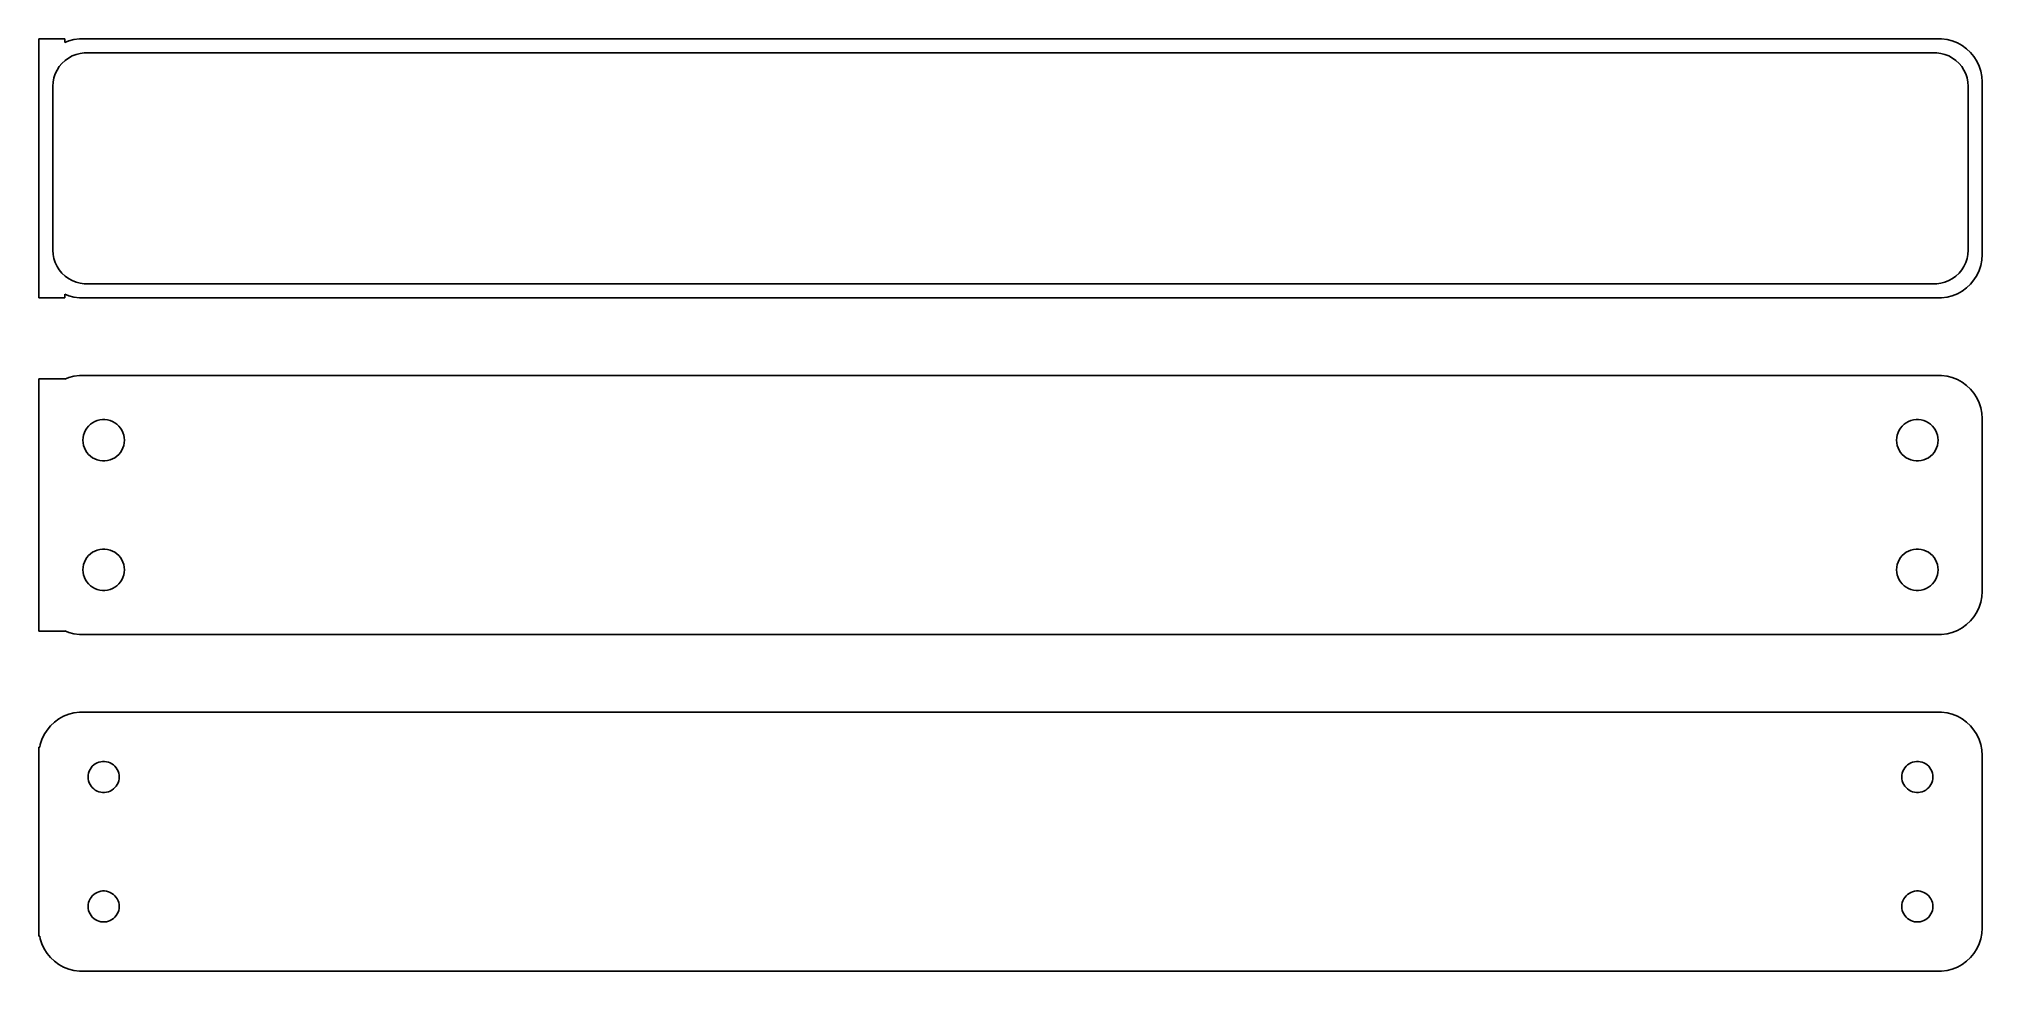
# Model space of a CAD drawing. Header units: metres. Extents: x -112 to 112, y 63 to 171.
import ezdxf

# ---------------------------------------------------------------- set-up
doc = ezdxf.new("R2010")
doc.units = ezdxf.units.M

msp = doc.modelspace()

# ---------------------------------------------------------------- linework, layer by layer
for p, q in [((-109.5, 170.99), (-112.5, 170.99)), ((-112.5, 170.99), (-112.5, 141.01)), ((-109.5, 170.575), (-109.5, 170.99)), ((-109.045, 170.755), (-109.5, 170.575)), ((-109.469, 168.484), (-109.075, 168.77)), ((-109.075, 168.77), (-108.649, 169.004)), ((-108.437, 170.911), (-109.045, 170.755)), ((-108.649, 169.004), (-108.197, 169.183)), ((-107.814, 170.99), (-108.437, 170.911)), ((-108.197, 169.183), (-107.726, 169.304)), ((107.814, 170.99), (-107.814, 170.99)), ((-107.726, 169.304), (-107.243, 169.365)), ((-107.243, 169.365), (107.243, 169.365)), ((107.243, 169.365), (107.726, 169.304)), ((107.726, 169.304), (108.197, 169.183)), ((108.437, 170.911), (107.814, 170.99)), ((108.197, 169.183), (108.649, 169.004)), ((109.045, 170.755), (108.437, 170.911)), ((108.649, 169.004), (109.075, 168.77)), ((109.629, 170.524), (109.045, 170.755)), ((109.075, 168.77), (109.469, 168.484)), ((110.179, 170.222), (109.629, 170.524)), ((110.687, 169.853), (110.179, 170.222)), ((111.145, 169.423), (110.687, 169.853)), ((111.545, 168.939), (111.145, 169.423)), ((111.882, 168.409), (111.545, 168.939)), ((-110.751, 166.463), (-110.601, 166.926)), ((-110.601, 166.926), (-110.394, 167.366)), ((-110.394, 167.366), (-110.133, 167.776)), ((-110.133, 167.776), (-109.823, 168.151)), ((-109.823, 168.151), (-109.469, 168.484)), ((109.469, 168.484), (109.823, 168.151)), ((109.823, 168.151), (110.133, 167.776)), ((110.133, 167.776), (110.394, 167.366)), ((110.394, 167.366), (110.601, 166.926)), ((110.601, 166.926), (110.751, 166.463)), ((112.149, 167.841), (111.882, 168.409)), ((112.343, 167.243), (112.149, 167.841)), ((112.461, 166.627), (112.343, 167.243)), ((112.5, 166), (112.461, 166.627)), ((-110.873, 165.5), (-110.842, 165.985)), ((-110.873, 146.5), (-110.873, 165.5)), ((-110.842, 165.985), (-110.751, 166.463)), ((110.751, 166.463), (110.842, 165.985)), ((110.842, 165.985), (110.873, 165.5)), ((110.873, 165.5), (110.873, 146.5)), ((112.5, 146), (112.5, 166)), ((-110.842, 146.015), (-110.873, 146.5)), ((110.873, 146.5), (110.842, 146.015)), ((-110.751, 145.537), (-110.842, 146.015)), ((-110.601, 145.074), (-110.751, 145.537)), ((-110.394, 144.634), (-110.601, 145.074)), ((-110.133, 144.224), (-110.394, 144.634)), ((-109.823, 143.849), (-110.133, 144.224)), ((110.133, 144.224), (109.823, 143.849)), ((110.394, 144.634), (110.133, 144.224)), ((110.601, 145.074), (110.394, 144.634)), ((110.751, 145.537), (110.601, 145.074)), ((110.842, 146.015), (110.751, 145.537)), ((111.882, 143.591), (112.149, 144.159)), ((112.149, 144.159), (112.343, 144.757)), ((112.343, 144.757), (112.461, 145.373)), ((112.461, 145.373), (112.5, 146)), ((-109.469, 143.516), (-109.823, 143.849)), ((-109.075, 143.23), (-109.469, 143.516)), ((-108.649, 142.996), (-109.075, 143.23)), ((-108.197, 142.817), (-108.649, 142.996)), ((-107.726, 142.696), (-108.197, 142.817)), ((-107.243, 142.635), (-107.726, 142.696)), ((107.243, 142.635), (-107.243, 142.635)), ((107.726, 142.696), (107.243, 142.635)), ((108.197, 142.817), (107.726, 142.696)), ((108.649, 142.996), (108.197, 142.817)), ((109.075, 143.23), (108.649, 142.996)), ((109.469, 143.516), (109.075, 143.23)), ((109.823, 143.849), (109.469, 143.516)), ((109.629, 141.476), (110.179, 141.778)), ((110.179, 141.778), (110.687, 142.147)), ((110.687, 142.147), (111.145, 142.577)), ((111.145, 142.577), (111.545, 143.061)), ((111.545, 143.061), (111.882, 143.591)), ((-112.5, 141.01), (-109.5, 141.01)), ((-109.5, 141.425), (-109.045, 141.245)), ((-109.5, 141.01), (-109.5, 141.425)), ((-109.045, 141.245), (-108.437, 141.089)), ((-108.437, 141.089), (-107.814, 141.01)), ((-107.814, 141.01), (107.814, 141.01)), ((107.814, 141.01), (108.437, 141.089)), ((108.437, 141.089), (109.045, 141.245)), ((109.045, 141.245), (109.629, 141.476)), ((-109.5, 131.615), (-112.5, 131.615)), ((-112.5, 131.615), (-112.5, 102.385)), ((-109.045, 131.755), (-109.5, 131.575)), ((-109.5, 131.575), (-109.5, 131.615)), ((-108.437, 131.911), (-109.045, 131.755)), ((-107.814, 131.99), (-108.437, 131.911)), ((107.814, 131.99), (-107.814, 131.99)), ((108.437, 131.911), (107.814, 131.99)), ((109.045, 131.755), (108.437, 131.911)), ((109.629, 131.524), (109.045, 131.755)), ((110.179, 131.222), (109.629, 131.524)), ((110.687, 130.853), (110.179, 131.222)), ((111.145, 130.423), (110.687, 130.853)), ((111.545, 129.939), (111.145, 130.423)), ((111.882, 129.409), (111.545, 129.939)), ((112.149, 128.841), (111.882, 129.409)), ((112.343, 128.243), (112.149, 128.841)), ((-106.942, 125.911), (-106.75, 126.143)), ((-106.75, 126.143), (-106.53, 126.349)), ((-106.53, 126.349), (-106.286, 126.526)), ((-106.286, 126.526), (-106.022, 126.672)), ((-106.022, 126.672), (-105.742, 126.783)), ((-105.742, 126.783), (-105.45, 126.857)), ((-105.45, 126.857), (-105.151, 126.895)), ((-105.151, 126.895), (-104.849, 126.895)), ((-104.849, 126.895), (-104.55, 126.857)), ((-104.55, 126.857), (-104.258, 126.783)), ((-104.258, 126.783), (-103.978, 126.672)), ((-103.978, 126.672), (-103.714, 126.526)), ((-103.714, 126.526), (-103.47, 126.349)), ((-103.47, 126.349), (-103.25, 126.143)), ((-103.25, 126.143), (-103.058, 125.911)), ((103.058, 125.911), (103.25, 126.143)), ((103.25, 126.143), (103.47, 126.349)), ((103.47, 126.349), (103.714, 126.526)), ((103.714, 126.526), (103.978, 126.672)), ((103.978, 126.672), (104.258, 126.783)), ((104.258, 126.783), (104.55, 126.857)), ((104.55, 126.857), (104.849, 126.895)), ((104.849, 126.895), (105.151, 126.895)), ((105.151, 126.895), (105.45, 126.857)), ((105.45, 126.857), (105.742, 126.783)), ((105.742, 126.783), (106.022, 126.672)), ((106.022, 126.672), (106.286, 126.526)), ((106.286, 126.526), (106.53, 126.349)), ((106.53, 126.349), (106.75, 126.143)), ((106.75, 126.143), (106.942, 125.911)), ((112.461, 127.627), (112.343, 128.243)), ((112.5, 127), (112.461, 127.627)), ((112.5, 107), (112.5, 127)), ((-107.4, 124.5), (-107.381, 124.801)), ((-107.381, 124.199), (-107.4, 124.5)), ((-107.381, 124.801), (-107.325, 125.097)), ((-107.325, 123.903), (-107.381, 124.199)), ((-107.325, 125.097), (-107.231, 125.383)), ((-107.231, 123.617), (-107.325, 123.903)), ((-107.231, 125.383), (-107.103, 125.656)), ((-107.103, 125.656), (-106.942, 125.911)), ((-103.058, 125.911), (-102.897, 125.656)), ((-102.897, 125.656), (-102.769, 125.383)), ((-102.769, 125.383), (-102.675, 125.097)), ((-102.675, 123.903), (-102.769, 123.617)), ((-102.675, 125.097), (-102.619, 124.801)), ((-102.619, 124.199), (-102.675, 123.903)), ((-102.619, 124.801), (-102.6, 124.5)), ((-102.6, 124.5), (-102.619, 124.199)), ((102.6, 124.5), (102.619, 124.801)), ((102.619, 124.199), (102.6, 124.5)), ((102.619, 124.801), (102.675, 125.097)), ((102.675, 123.903), (102.619, 124.199)), ((102.675, 125.097), (102.769, 125.383)), ((102.769, 123.617), (102.675, 123.903)), ((102.769, 125.383), (102.897, 125.656)), ((102.897, 125.656), (103.058, 125.911)), ((106.942, 125.911), (107.103, 125.656)), ((107.103, 125.656), (107.231, 125.383)), ((107.231, 125.383), (107.325, 125.097)), ((107.325, 123.903), (107.231, 123.617)), ((107.325, 125.097), (107.381, 124.801)), ((107.381, 124.199), (107.325, 123.903)), ((107.381, 124.801), (107.4, 124.5)), ((107.4, 124.5), (107.381, 124.199)), ((-107.103, 123.344), (-107.231, 123.617)), ((-106.942, 123.089), (-107.103, 123.344)), ((-106.75, 122.857), (-106.942, 123.089)), ((-106.53, 122.651), (-106.75, 122.857)), ((-106.286, 122.474), (-106.53, 122.651)), ((-106.022, 122.328), (-106.286, 122.474)), ((-105.742, 122.217), (-106.022, 122.328)), ((-105.45, 122.143), (-105.742, 122.217)), ((-105.151, 122.105), (-105.45, 122.143)), ((-104.849, 122.105), (-105.151, 122.105)), ((-104.55, 122.143), (-104.849, 122.105)), ((-104.258, 122.217), (-104.55, 122.143)), ((-103.978, 122.328), (-104.258, 122.217)), ((-103.714, 122.474), (-103.978, 122.328)), ((-103.47, 122.651), (-103.714, 122.474)), ((-103.25, 122.857), (-103.47, 122.651)), ((-103.058, 123.089), (-103.25, 122.857)), ((-102.897, 123.344), (-103.058, 123.089)), ((-102.769, 123.617), (-102.897, 123.344)), ((102.897, 123.344), (102.769, 123.617)), ((103.058, 123.089), (102.897, 123.344)), ((103.25, 122.857), (103.058, 123.089)), ((103.47, 122.651), (103.25, 122.857)), ((103.714, 122.474), (103.47, 122.651)), ((103.978, 122.328), (103.714, 122.474)), ((104.258, 122.217), (103.978, 122.328)), ((104.55, 122.143), (104.258, 122.217)), ((104.849, 122.105), (104.55, 122.143)), ((105.151, 122.105), (104.849, 122.105)), ((105.45, 122.143), (105.151, 122.105)), ((105.742, 122.217), (105.45, 122.143)), ((106.022, 122.328), (105.742, 122.217)), ((106.286, 122.474), (106.022, 122.328)), ((106.53, 122.651), (106.286, 122.474)), ((106.75, 122.857), (106.53, 122.651)), ((106.942, 123.089), (106.75, 122.857)), ((107.103, 123.344), (106.942, 123.089)), ((107.231, 123.617), (107.103, 123.344)), ((-107.325, 110.097), (-107.231, 110.383)), ((-107.231, 110.383), (-107.103, 110.656)), ((-107.103, 110.656), (-106.942, 110.911)), ((-106.942, 110.911), (-106.75, 111.143)), ((-106.75, 111.143), (-106.53, 111.349)), ((-106.53, 111.349), (-106.286, 111.526)), ((-106.286, 111.526), (-106.022, 111.672)), ((-106.022, 111.672), (-105.742, 111.783)), ((-105.742, 111.783), (-105.45, 111.857)), ((-105.45, 111.857), (-105.151, 111.895)), ((-105.151, 111.895), (-104.849, 111.895)), ((-104.849, 111.895), (-104.55, 111.857)), ((-104.55, 111.857), (-104.258, 111.783)), ((-104.258, 111.783), (-103.978, 111.672)), ((-103.978, 111.672), (-103.714, 111.526)), ((-103.714, 111.526), (-103.47, 111.349)), ((-103.47, 111.349), (-103.25, 111.143)), ((-103.25, 111.143), (-103.058, 110.911)), ((-103.058, 110.911), (-102.897, 110.656)), ((-102.897, 110.656), (-102.769, 110.383)), ((-102.769, 110.383), (-102.675, 110.097)), ((102.675, 110.097), (102.769, 110.383)), ((102.769, 110.383), (102.897, 110.656)), ((102.897, 110.656), (103.058, 110.911)), ((103.058, 110.911), (103.25, 111.143)), ((103.25, 111.143), (103.47, 111.349)), ((103.47, 111.349), (103.714, 111.526)), ((103.714, 111.526), (103.978, 111.672)), ((103.978, 111.672), (104.258, 111.783)), ((104.258, 111.783), (104.55, 111.857)), ((104.55, 111.857), (104.849, 111.895)), ((104.849, 111.895), (105.151, 111.895)), ((105.151, 111.895), (105.45, 111.857)), ((105.45, 111.857), (105.742, 111.783)), ((105.742, 111.783), (106.022, 111.672)), ((106.022, 111.672), (106.286, 111.526)), ((106.286, 111.526), (106.53, 111.349)), ((106.53, 111.349), (106.75, 111.143)), ((106.75, 111.143), (106.942, 110.911)), ((106.942, 110.911), (107.103, 110.656)), ((107.103, 110.656), (107.231, 110.383)), ((107.231, 110.383), (107.325, 110.097)), ((-107.4, 109.5), (-107.381, 109.801)), ((-107.381, 109.199), (-107.4, 109.5)), ((-107.381, 109.801), (-107.325, 110.097)), ((-107.325, 108.903), (-107.381, 109.199)), ((-107.231, 108.617), (-107.325, 108.903)), ((-107.103, 108.344), (-107.231, 108.617)), ((-106.942, 108.089), (-107.103, 108.344)), ((-106.75, 107.857), (-106.942, 108.089)), ((-103.058, 108.089), (-103.25, 107.857)), ((-102.897, 108.344), (-103.058, 108.089)), ((-102.769, 108.617), (-102.897, 108.344)), ((-102.675, 108.903), (-102.769, 108.617)), ((-102.675, 110.097), (-102.619, 109.801)), ((-102.619, 109.199), (-102.675, 108.903)), ((-102.619, 109.801), (-102.6, 109.5)), ((-102.6, 109.5), (-102.619, 109.199)), ((102.6, 109.5), (102.619, 109.801)), ((102.619, 109.199), (102.6, 109.5)), ((102.619, 109.801), (102.675, 110.097)), ((102.675, 108.903), (102.619, 109.199)), ((102.769, 108.617), (102.675, 108.903)), ((102.897, 108.344), (102.769, 108.617)), ((103.058, 108.089), (102.897, 108.344)), ((103.25, 107.857), (103.058, 108.089)), ((106.942, 108.089), (106.75, 107.857)), ((107.103, 108.344), (106.942, 108.089)), ((107.231, 108.617), (107.103, 108.344)), ((107.325, 108.903), (107.231, 108.617)), ((107.325, 110.097), (107.381, 109.801)), ((107.381, 109.199), (107.325, 108.903)), ((107.381, 109.801), (107.4, 109.5)), ((107.4, 109.5), (107.381, 109.199)), ((-106.53, 107.651), (-106.75, 107.857)), ((-106.286, 107.474), (-106.53, 107.651)), ((-106.022, 107.328), (-106.286, 107.474)), ((-105.742, 107.217), (-106.022, 107.328)), ((-105.45, 107.143), (-105.742, 107.217)), ((-105.151, 107.105), (-105.45, 107.143)), ((-104.849, 107.105), (-105.151, 107.105)), ((-104.55, 107.143), (-104.849, 107.105)), ((-104.258, 107.217), (-104.55, 107.143)), ((-103.978, 107.328), (-104.258, 107.217)), ((-103.714, 107.474), (-103.978, 107.328)), ((-103.47, 107.651), (-103.714, 107.474)), ((-103.25, 107.857), (-103.47, 107.651)), ((103.47, 107.651), (103.25, 107.857)), ((103.714, 107.474), (103.47, 107.651)), ((103.978, 107.328), (103.714, 107.474)), ((104.258, 107.217), (103.978, 107.328)), ((104.55, 107.143), (104.258, 107.217)), ((104.849, 107.105), (104.55, 107.143)), ((105.151, 107.105), (104.849, 107.105)), ((105.45, 107.143), (105.151, 107.105)), ((105.742, 107.217), (105.45, 107.143)), ((106.022, 107.328), (105.742, 107.217)), ((106.286, 107.474), (106.022, 107.328)), ((106.53, 107.651), (106.286, 107.474)), ((106.75, 107.857), (106.53, 107.651)), ((112.149, 105.159), (112.343, 105.757)), ((112.343, 105.757), (112.461, 106.373)), ((112.461, 106.373), (112.5, 107)), ((110.687, 103.147), (111.145, 103.577)), ((111.145, 103.577), (111.545, 104.061)), ((111.545, 104.061), (111.882, 104.591)), ((111.882, 104.591), (112.149, 105.159)), ((-112.5, 102.385), (-109.5, 102.385)), ((-109.5, 102.385), (-109.5, 102.425)), ((-109.5, 102.425), (-109.045, 102.245)), ((-109.045, 102.245), (-108.437, 102.089)), ((-108.437, 102.089), (-107.814, 102.01)), ((-107.814, 102.01), (107.814, 102.01)), ((107.814, 102.01), (108.437, 102.089)), ((108.437, 102.089), (109.045, 102.245)), ((109.045, 102.245), (109.629, 102.476)), ((109.629, 102.476), (110.179, 102.778)), ((110.179, 102.778), (110.687, 103.147)), ((-109.629, 92.5241), (-110.179, 92.2216)), ((-109.045, 92.7553), (-109.629, 92.5241)), ((-108.437, 92.9114), (-109.045, 92.7553)), ((-107.814, 92.9901), (-108.437, 92.9114)), ((107.814, 92.9901), (-107.814, 92.9901)), ((108.437, 92.9114), (107.814, 92.9901)), ((109.045, 92.7553), (108.437, 92.9114)), ((109.629, 92.5241), (109.045, 92.7553)), ((110.179, 92.2216), (109.629, 92.5241)), ((-111.882, 90.4088), (-112.149, 89.8406)), ((-111.545, 90.9389), (-111.882, 90.4088)), ((-111.145, 91.4227), (-111.545, 90.9389)), ((-110.687, 91.8526), (-111.145, 91.4227)), ((-110.179, 92.2216), (-110.687, 91.8526)), ((110.687, 91.8526), (110.179, 92.2216)), ((111.145, 91.4227), (110.687, 91.8526)), ((111.545, 90.9389), (111.145, 91.4227)), ((111.882, 90.4088), (111.545, 90.9389)), ((112.149, 89.8406), (111.882, 90.4088)), ((-112.4, 88.9442), (-112.5, 88.9442)), ((-112.5, 88.9442), (-112.5, 67.0558)), ((-112.343, 89.2434), (-112.4, 88.9442)), ((-112.149, 89.8406), (-112.343, 89.2434)), ((112.343, 89.2434), (112.149, 89.8406)), ((112.461, 88.6267), (112.343, 89.2434)), ((112.5, 88), (112.461, 88.6267)), ((112.5, 68), (112.5, 88)), ((-106.8, 85.5), (-106.786, 85.7256)), ((-106.786, 85.2744), (-106.8, 85.5)), ((-106.786, 85.7256), (-106.743, 85.9476)), ((-106.743, 85.9476), (-106.674, 86.1626)), ((-106.674, 86.1626), (-106.577, 86.3671)), ((-106.577, 86.3671), (-106.456, 86.558)), ((-106.456, 86.558), (-106.312, 86.7322)), ((-106.312, 86.7322), (-106.147, 86.8869)), ((-106.147, 86.8869), (-105.964, 87.0198)), ((-105.964, 87.0198), (-105.766, 87.1287)), ((-105.766, 87.1287), (-105.556, 87.2119)), ((-105.556, 87.2119), (-105.337, 87.2681)), ((-105.337, 87.2681), (-105.113, 87.2964)), ((-105.113, 87.2964), (-104.887, 87.2964)), ((-104.887, 87.2964), (-104.663, 87.2681)), ((-104.663, 87.2681), (-104.444, 87.2119)), ((-104.444, 87.2119), (-104.234, 87.1287)), ((-104.234, 87.1287), (-104.036, 87.0198)), ((-104.036, 87.0198), (-103.853, 86.8869)), ((-103.853, 86.8869), (-103.688, 86.7322)), ((-103.688, 86.7322), (-103.544, 86.558)), ((-103.544, 86.558), (-103.423, 86.3671)), ((-103.423, 86.3671), (-103.326, 86.1626)), ((-103.326, 86.1626), (-103.257, 85.9476)), ((-103.257, 85.9476), (-103.214, 85.7256)), ((-103.214, 85.7256), (-103.2, 85.5)), ((-103.2, 85.5), (-103.214, 85.2744)), ((103.2, 85.5), (103.214, 85.7256)), ((103.214, 85.2744), (103.2, 85.5)), ((103.214, 85.7256), (103.257, 85.9476)), ((103.257, 85.9476), (103.326, 86.1626)), ((103.326, 86.1626), (103.423, 86.3671)), ((103.423, 86.3671), (103.544, 86.558)), ((103.544, 86.558), (103.688, 86.7322)), ((103.688, 86.7322), (103.853, 86.8869)), ((103.853, 86.8869), (104.036, 87.0198)), ((104.036, 87.0198), (104.234, 87.1287)), ((104.234, 87.1287), (104.444, 87.2119)), ((104.444, 87.2119), (104.663, 87.2681)), ((104.663, 87.2681), (104.887, 87.2964)), ((104.887, 87.2964), (105.113, 87.2964)), ((105.113, 87.2964), (105.337, 87.2681)), ((105.337, 87.2681), (105.556, 87.2119)), ((105.556, 87.2119), (105.766, 87.1287)), ((105.766, 87.1287), (105.964, 87.0198)), ((105.964, 87.0198), (106.147, 86.8869)), ((106.147, 86.8869), (106.312, 86.7322)), ((106.312, 86.7322), (106.456, 86.558)), ((106.456, 86.558), (106.577, 86.3671)), ((106.577, 86.3671), (106.674, 86.1626)), ((106.674, 86.1626), (106.743, 85.9476)), ((106.743, 85.9476), (106.786, 85.7256)), ((106.786, 85.7256), (106.8, 85.5)), ((106.8, 85.5), (106.786, 85.2744)), ((-106.743, 85.0524), (-106.786, 85.2744)), ((-106.674, 84.8374), (-106.743, 85.0524)), ((-106.577, 84.6328), (-106.674, 84.8374)), ((-106.456, 84.442), (-106.577, 84.6328)), ((-106.312, 84.2678), (-106.456, 84.442)), ((-106.147, 84.1131), (-106.312, 84.2678)), ((-105.964, 83.9802), (-106.147, 84.1131)), ((-105.766, 83.8713), (-105.964, 83.9802)), ((-105.556, 83.7881), (-105.766, 83.8713)), ((-105.337, 83.7319), (-105.556, 83.7881)), ((-105.113, 83.7036), (-105.337, 83.7319)), ((-104.887, 83.7036), (-105.113, 83.7036)), ((-104.663, 83.7319), (-104.887, 83.7036)), ((-104.444, 83.7881), (-104.663, 83.7319)), ((-104.234, 83.8713), (-104.444, 83.7881)), ((-104.036, 83.9802), (-104.234, 83.8713)), ((-103.853, 84.1131), (-104.036, 83.9802)), ((-103.688, 84.2678), (-103.853, 84.1131)), ((-103.544, 84.442), (-103.688, 84.2678)), ((-103.423, 84.6328), (-103.544, 84.442)), ((-103.326, 84.8374), (-103.423, 84.6328)), ((-103.257, 85.0524), (-103.326, 84.8374)), ((-103.214, 85.2744), (-103.257, 85.0524)), ((103.257, 85.0524), (103.214, 85.2744)), ((103.326, 84.8374), (103.257, 85.0524)), ((103.423, 84.6328), (103.326, 84.8374)), ((103.544, 84.442), (103.423, 84.6328)), ((103.688, 84.2678), (103.544, 84.442)), ((103.853, 84.1131), (103.688, 84.2678)), ((104.036, 83.9802), (103.853, 84.1131)), ((104.234, 83.8713), (104.036, 83.9802)), ((104.444, 83.7881), (104.234, 83.8713)), ((104.663, 83.7319), (104.444, 83.7881)), ((104.887, 83.7036), (104.663, 83.7319)), ((105.113, 83.7036), (104.887, 83.7036)), ((105.337, 83.7319), (105.113, 83.7036)), ((105.556, 83.7881), (105.337, 83.7319)), ((105.766, 83.8713), (105.556, 83.7881)), ((105.964, 83.9802), (105.766, 83.8713)), ((106.147, 84.1131), (105.964, 83.9802)), ((106.312, 84.2678), (106.147, 84.1131)), ((106.456, 84.442), (106.312, 84.2678)), ((106.577, 84.6328), (106.456, 84.442)), ((106.674, 84.8374), (106.577, 84.6328)), ((106.743, 85.0524), (106.674, 84.8374)), ((106.786, 85.2744), (106.743, 85.0524)), ((-106.147, 71.8869), (-105.964, 72.0198)), ((-105.964, 72.0198), (-105.766, 72.1287)), ((-105.766, 72.1287), (-105.556, 72.2119)), ((-105.556, 72.2119), (-105.337, 72.2681)), ((-105.337, 72.2681), (-105.113, 72.2964)), ((-105.113, 72.2964), (-104.887, 72.2964)), ((-104.887, 72.2964), (-104.663, 72.2681)), ((-104.663, 72.2681), (-104.444, 72.2119)), ((-104.444, 72.2119), (-104.234, 72.1287)), ((-104.234, 72.1287), (-104.036, 72.0198)), ((-104.036, 72.0198), (-103.853, 71.8869)), ((103.853, 71.8869), (104.036, 72.0198)), ((104.036, 72.0198), (104.234, 72.1287)), ((104.234, 72.1287), (104.444, 72.2119)), ((104.444, 72.2119), (104.663, 72.2681)), ((104.663, 72.2681), (104.887, 72.2964)), ((104.887, 72.2964), (105.113, 72.2964)), ((105.113, 72.2964), (105.337, 72.2681)), ((105.337, 72.2681), (105.556, 72.2119)), ((105.556, 72.2119), (105.766, 72.1287)), ((105.766, 72.1287), (105.964, 72.0198)), ((105.964, 72.0198), (106.147, 71.8869)), ((-106.8, 70.5), (-106.786, 70.7256)), ((-106.786, 70.2744), (-106.8, 70.5)), ((-106.786, 70.7256), (-106.743, 70.9476)), ((-106.743, 70.0524), (-106.786, 70.2744)), ((-106.743, 70.9476), (-106.674, 71.1626)), ((-106.674, 69.8374), (-106.743, 70.0524)), ((-106.674, 71.1626), (-106.577, 71.3672)), ((-106.577, 69.6329), (-106.674, 69.8374)), ((-106.577, 71.3672), (-106.456, 71.558)), ((-106.456, 71.558), (-106.312, 71.7322)), ((-106.312, 71.7322), (-106.147, 71.8869)), ((-103.853, 71.8869), (-103.688, 71.7322)), ((-103.688, 71.7322), (-103.544, 71.558)), ((-103.544, 71.558), (-103.423, 71.3672)), ((-103.423, 71.3672), (-103.326, 71.1626)), ((-103.326, 69.8374), (-103.423, 69.6329)), ((-103.326, 71.1626), (-103.257, 70.9476)), ((-103.257, 70.0524), (-103.326, 69.8374)), ((-103.257, 70.9476), (-103.214, 70.7256)), ((-103.214, 70.2744), (-103.257, 70.0524)), ((-103.214, 70.7256), (-103.2, 70.5)), ((-103.2, 70.5), (-103.214, 70.2744)), ((103.2, 70.5), (103.214, 70.7256)), ((103.214, 70.2744), (103.2, 70.5)), ((103.214, 70.7256), (103.257, 70.9476)), ((103.257, 70.0524), (103.214, 70.2744)), ((103.257, 70.9476), (103.326, 71.1626)), ((103.326, 69.8374), (103.257, 70.0524)), ((103.326, 71.1626), (103.423, 71.3672)), ((103.423, 69.6329), (103.326, 69.8374)), ((103.423, 71.3672), (103.544, 71.558)), ((103.544, 71.558), (103.688, 71.7322)), ((103.688, 71.7322), (103.853, 71.8869)), ((106.147, 71.8869), (106.312, 71.7322)), ((106.312, 71.7322), (106.456, 71.558)), ((106.456, 71.558), (106.577, 71.3672)), ((106.577, 71.3672), (106.674, 71.1626)), ((106.674, 69.8374), (106.577, 69.6329)), ((106.674, 71.1626), (106.743, 70.9476)), ((106.743, 70.0524), (106.674, 69.8374)), ((106.743, 70.9476), (106.786, 70.7256)), ((106.786, 70.2744), (106.743, 70.0524)), ((106.786, 70.7256), (106.8, 70.5)), ((106.8, 70.5), (106.786, 70.2744)), ((-106.456, 69.442), (-106.577, 69.6329)), ((-106.312, 69.2678), (-106.456, 69.442)), ((-106.147, 69.1131), (-106.312, 69.2678)), ((-105.964, 68.9802), (-106.147, 69.1131)), ((-105.766, 68.8713), (-105.964, 68.9802)), ((-105.556, 68.7881), (-105.766, 68.8713)), ((-105.337, 68.7319), (-105.556, 68.7881)), ((-105.113, 68.7036), (-105.337, 68.7319)), ((-104.887, 68.7036), (-105.113, 68.7036)), ((-104.663, 68.7319), (-104.887, 68.7036)), ((-104.444, 68.7881), (-104.663, 68.7319)), ((-104.234, 68.8713), (-104.444, 68.7881)), ((-104.036, 68.9802), (-104.234, 68.8713)), ((-103.853, 69.1131), (-104.036, 68.9802)), ((-103.688, 69.2678), (-103.853, 69.1131)), ((-103.544, 69.442), (-103.688, 69.2678)), ((-103.423, 69.6329), (-103.544, 69.442)), ((103.544, 69.442), (103.423, 69.6329)), ((103.688, 69.2678), (103.544, 69.442)), ((103.853, 69.1131), (103.688, 69.2678)), ((104.036, 68.9802), (103.853, 69.1131)), ((104.234, 68.8713), (104.036, 68.9802)), ((104.444, 68.7881), (104.234, 68.8713)), ((104.663, 68.7319), (104.444, 68.7881)), ((104.887, 68.7036), (104.663, 68.7319)), ((105.113, 68.7036), (104.887, 68.7036)), ((105.337, 68.7319), (105.113, 68.7036)), ((105.556, 68.7881), (105.337, 68.7319)), ((105.766, 68.8713), (105.556, 68.7881)), ((105.964, 68.9802), (105.766, 68.8713)), ((106.147, 69.1131), (105.964, 68.9802)), ((106.312, 69.2678), (106.147, 69.1131)), ((106.456, 69.442), (106.312, 69.2678)), ((106.577, 69.6329), (106.456, 69.442)), ((112.461, 67.3733), (112.5, 68)), ((-112.5, 67.0558), (-112.4, 67.0558)), ((-112.4, 67.0558), (-112.343, 66.7566)), ((-112.343, 66.7566), (-112.149, 66.1594)), ((-112.149, 66.1594), (-111.882, 65.5912)), ((-111.882, 65.5912), (-111.545, 65.0611)), ((111.545, 65.0611), (111.882, 65.5912)), ((111.882, 65.5912), (112.149, 66.1594)), ((112.149, 66.1594), (112.343, 66.7566)), ((112.343, 66.7566), (112.461, 67.3733)), ((-111.545, 65.0611), (-111.145, 64.5773)), ((-111.145, 64.5773), (-110.687, 64.1474)), ((-110.687, 64.1474), (-110.179, 63.7784)), ((-110.179, 63.7784), (-109.629, 63.4759)), ((-109.629, 63.4759), (-109.045, 63.2447)), ((-109.045, 63.2447), (-108.437, 63.0886)), ((-108.437, 63.0886), (-107.814, 63.0099)), ((-107.814, 63.0099), (107.814, 63.0099)), ((107.814, 63.0099), (108.437, 63.0886)), ((108.437, 63.0886), (109.045, 63.2447)), ((109.045, 63.2447), (109.629, 63.4759)), ((109.629, 63.4759), (110.179, 63.7784)), ((110.179, 63.7784), (110.687, 64.1474)), ((110.687, 64.1474), (111.145, 64.5773)), ((111.145, 64.5773), (111.545, 65.0611))]:
    msp.add_line(p, q)

doc.saveas('drawing.dxf')
